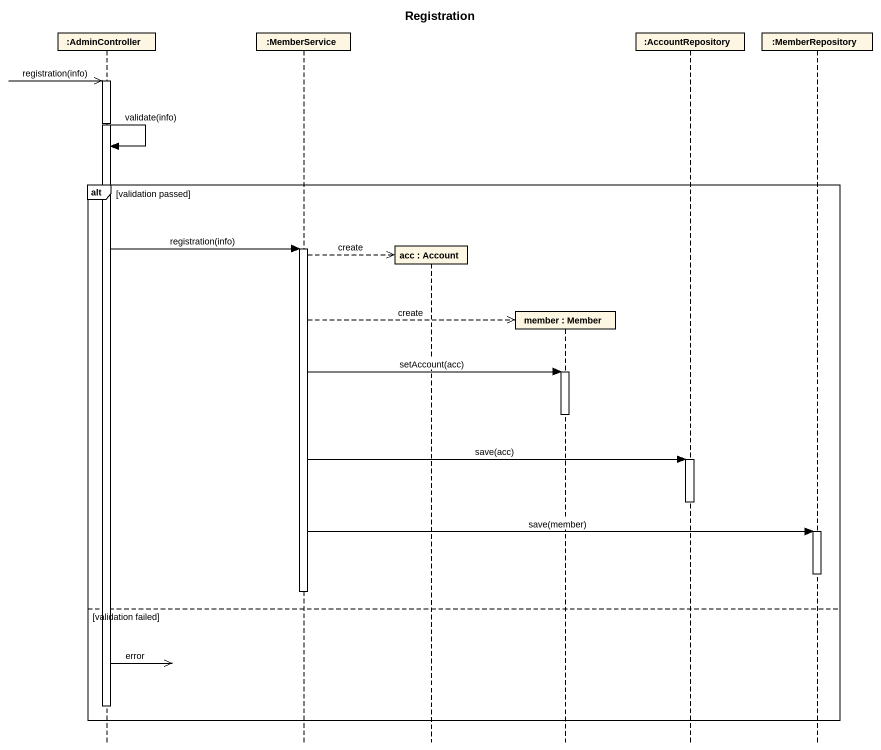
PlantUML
@startuml
title Registration
hide footbox
participant ":AdminController" as AdminController
participant ":MemberService" as MemberService
participant "acc : Account" as acc
participant "member : Member" as member
participant ":AccountRepository" as AccountRepository
participant ":MemberRepository" as MemberRepository

AdminController ->> AdminController : registration(info)
activate AdminController
AdminController -> AdminController : validate(info)
alt validation passed
  AdminController -> MemberService : registration(info)
  activate MemberService
  MemberService -->> acc ** : create
  MemberService -->> member ** : create
  MemberService -> member : setAccount(acc)
  activate member
  deactivate member
  MemberService -> AccountRepository : save(acc)
  activate AccountRepository
  deactivate AccountRepository
  MemberService -> MemberRepository : save(member)
  activate MemberRepository
  deactivate MemberRepository
  deactivate MemberService
else validation failed
  AdminController ->> AdminController : error
  deactivate AdminController
end
@enduml
